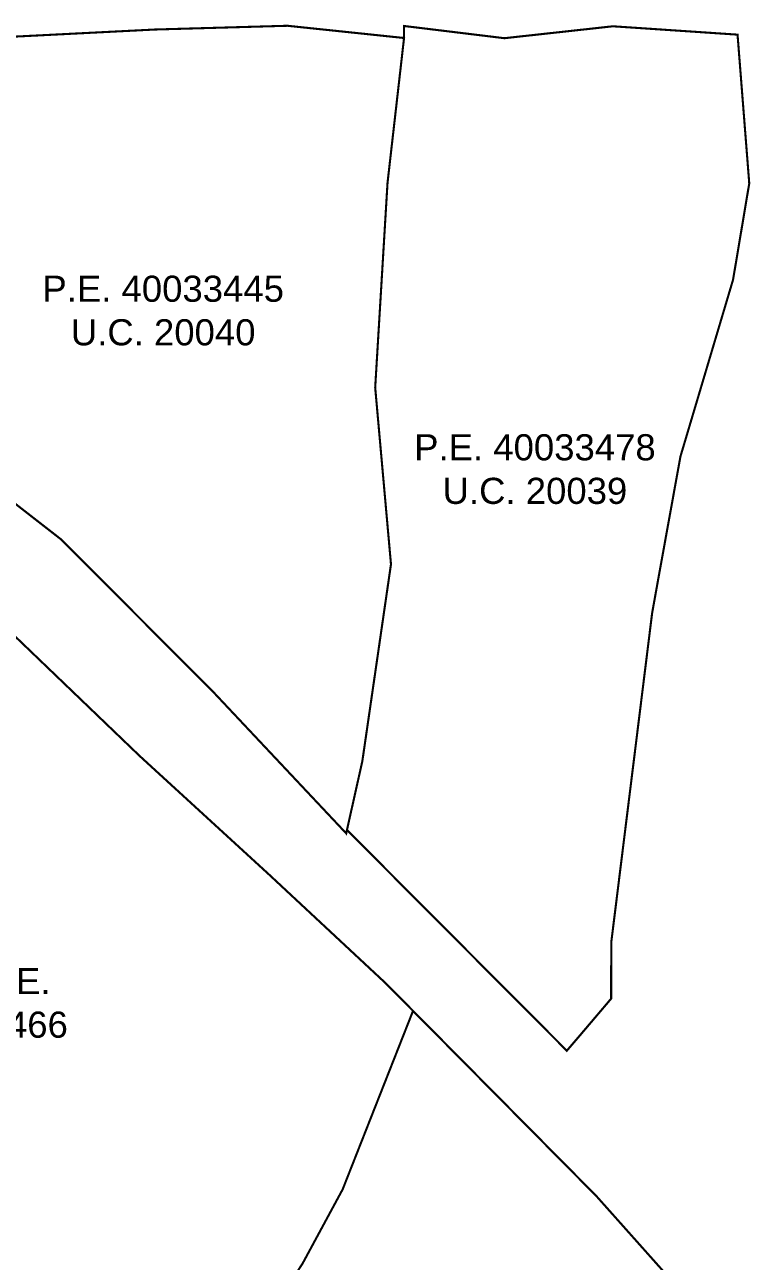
# Model space of a CAD drawing. Header units: metres. Extents: x 561401 to 594056, y 8460144 to 8508504.
# Drawn here: x 586814.1 to 586883.5, y 8501712.6 to 8501830.9 of the extents above; entities that cross this region are included whole.
import ezdxf

# ---------------------------------------------------------------- set-up
doc = ezdxf.new("R2010")
doc.units = ezdxf.units.M
for name, color, linetype in [('1.2. AFECTADOS BASE GRAFICA GORE', 76, 'Continuous'), ('1.2. BASE GRAFICA SUNARP', 150, 'Continuous'), ('1.3 ETIQUETA P.E. Y U.C.', 1, 'Continuous')]:
    doc.layers.add(name, color=color, linetype=linetype)
doc.styles.add('Arial', font='arial.ttf', dxfattribs={"height": 1})

msp = doc.modelspace()

# ---------------------------------------------------------------- linework, layer by layer
at = {"layer": '1.2. AFECTADOS BASE GRAFICA GORE', "color": 64, "linetype": 'Continuous', "lineweight": -3, "const_width": 0.2}
msp.add_lwpolyline([(586840.71, 8501712.36), (586844.54, 8501719.45), (586851.27, 8501736.52), (586848.68, 8501739.14), (586837.47, 8501749.59), (586825.11, 8501760.92), (586813.32, 8501772.24), (586798.37, 8501785.6), (586777.95, 8501803.9), (586774.45, 8501797.96), (586779.75, 8501759.52), (586778.3, 8501758.09), (586777.1, 8501748.85), (586772.98, 8501732.7), (586772.94, 8501726.05), (586773.77, 8501717.1), (586772.61, 8501714.21), (586770.81, 8501702.96)], dxfattribs=at)
at = {"layer": '1.2. BASE GRAFICA SUNARP', "color": 64, "linetype": 'Continuous', "lineweight": -3, "const_width": 0.2}
for points in [[(586803.39, 8501795.56), (586805.75, 8501790.86), (586817.63, 8501781.61), (586832.22, 8501766.97), (586844.88, 8501753.5), (586844.95, 8501753.83), (586846.42, 8501760.41), (586849.16, 8501779.25), (586847.65, 8501796.16), (586848.83, 8501815.75), (586850.41, 8501829.6), (586839.25, 8501830.77), (586826.57, 8501830.41), (586811.97, 8501829.67), (586810.81, 8501830.06), (586810.03, 8501823.9), (586809.25, 8501817.36), (586808.08, 8501807.37), (586807.29, 8501798.16), (586803.39, 8501795.56)], [(586844.95, 8501753.83), (586865.98, 8501732.71), (586867.29, 8501734.24), (586870.22, 8501737.69), (586870.23, 8501743.08), (586874.14, 8501774.58), (586874.7, 8501777.7), (586876.85, 8501789.57), (586881.88, 8501806.47), (586883.43, 8501815.69), (586882.31, 8501829.92), (586870.39, 8501830.72), (586860.01, 8501829.58), (586850.4, 8501830.75), (586850.41, 8501829.6), (586848.83, 8501815.75), (586847.65, 8501796.16), (586849.16, 8501779.25), (586846.42, 8501760.41), (586844.95, 8501753.83)], [(586803.04, 8501682.37), (586805.36, 8501680.14), (586814.27, 8501671.71), (586828.64, 8501657.21), (586830.36, 8501655.35), (586840.46, 8501662), (586859.04, 8501673.79), (586868.17, 8501695.36), (586875.16, 8501711.67), (586868.8, 8501718.81), (586851.27, 8501736.52), (586844.54, 8501719.45), (586840.71, 8501712.36), (586828.98, 8501694.36), (586815.88, 8501687.78), (586803.04, 8501682.37)]]:
    msp.add_lwpolyline(points, close=True, dxfattribs=at)

# ---------------------------------------------------------------- texts
at = {"layer": '1.3 ETIQUETA P.E. Y U.C.', "color": 1, "char_height": 2.5, "attachment_point": 5, "style": 'Arial'}
for s, insert in [('P.E. 40033445\\PU.C. 20040', (586827.37, 8501803.51)), ('P.E. 40033478\\PU.C. 20039', (586862.93, 8501788.34)), ('SN / P.E.\\PU.C. 22466', (586809.42, 8501737.27))]:
    msp.add_mtext(s, dxfattribs=dict(at, insert=insert))

doc.saveas('drawing.dxf')
